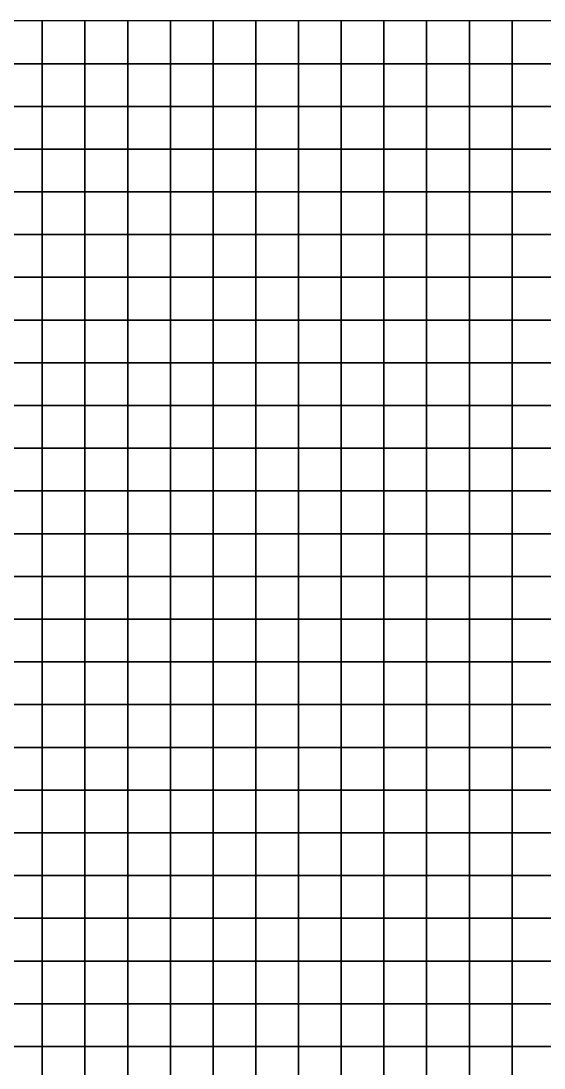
# Model space of a CAD drawing. Extents: x -32000 to 32000, y -32000 to 32000.
# Drawn here: x 320 to 8160, y 16317 to 32000 of the extents above; entities that cross this region are included whole.
import ezdxf

# ---------------------------------------------------------------- set-up
doc = ezdxf.new("R2010")
doc.units = 0

msp = doc.modelspace()

# ---------------------------------------------------------------- linework, layer by layer
at = {"color": 1}
for points in [[(0, 31359.9961, 4948.0962), (640, 31359.9961, 4738.1895), (640, 32000), (0, 32000)], [(640, 31359.9961, 4738.1895), (1280, 31359.9961, 4376.5269), (1280, 32000), (640, 32000)], [(1280, 31359.9961, 4376.5269), (1920, 31359.9961, 4076.4661), (1920, 32000), (1280, 32000)], [(1920, 31359.9961, 4076.4661), (2559.9961, 31359.9961, 4047.6313), (2559.9961, 32000), (1920, 32000)], [(2559.9961, 31359.9961, 4047.6313), (3200, 31359.9961, 4308.1431), (3200, 32000), (2559.9961, 32000)], [(3200, 31359.9961, 4308.1431), (3840, 31359.9961, 4545.0942), (3840, 32000), (3200, 32000)], [(3840, 31359.9961, 4545.0942), (4480, 31359.9961, 4289.8062), (4480, 32000), (3840, 32000)], [(4480, 31359.9961, 4289.8062), (5120, 31359.9961, 3294.3965), (5120, 32000), (4480, 32000)], [(5120, 31359.9961, 3294.3965), (5760, 31359.9961, 2472.2869), (5760, 32000), (5120, 32000)], [(5760, 31359.9961, 2472.2869), (6399.9961, 31359.9961, 2373.7588), (6399.9961, 32000), (5760, 32000)], [(6399.9961, 31359.9961, 2373.7588), (7040, 31359.9961, 2275.6494), (7040, 32000), (6399.9961, 32000)], [(7040, 31359.9961, 2275.6494), (7680, 31359.9961, 2084.5854), (7680, 32000), (7040, 32000)], [(7680, 31359.9961, 2084.5854), (8320, 31359.9961, 2035.0063), (8320, 32000), (7680, 32000)], [(0, 30719.9961, 4683.0776), (640, 30719.9961, 4430.9761), (640, 31359.9961, 4738.1895), (0, 31359.9961, 4948.0962)], [(640, 30719.9961, 4430.9761), (1280, 30719.9961, 4082.801), (1280, 31359.9961, 4376.5269), (640, 31359.9961, 4738.1895)], [(1280, 30719.9961, 4082.801), (1920, 30719.9961, 3776.4592), (1920, 31359.9961, 4076.4661), (1280, 31359.9961, 4376.5269)], [(1920, 30719.9961, 3776.4592), (2559.9961, 30719.9961, 3679.0623), (2559.9961, 31359.9961, 4047.6313), (1920, 31359.9961, 4076.4661)], [(2559.9961, 30719.9961, 3679.0623), (3200, 30719.9961, 3772.8835), (3200, 31359.9961, 4308.1431), (2559.9961, 31359.9961, 4047.6313)], [(3200, 30719.9961, 3772.8835), (3840, 30719.9961, 3976.562), (3840, 31359.9961, 4545.0942), (3200, 31359.9961, 4308.1431)], [(3840, 30719.9961, 3976.562), (4480, 30719.9961, 3883.7368), (4480, 31359.9961, 4289.8062), (3840, 31359.9961, 4545.0942)], [(4480, 30719.9961, 3883.7368), (5120, 30719.9961, 3505.77), (5120, 31359.9961, 3294.3965), (4480, 31359.9961, 4289.8062)], [(5120, 30719.9961, 3505.77), (5760, 30719.9961, 3309.6741), (5760, 31359.9961, 2472.2869), (5120, 31359.9961, 3294.3965)], [(5760, 30719.9961, 3309.6741), (6399.9961, 30719.9961, 2979.3662), (6399.9961, 31359.9961, 2373.7588), (5760, 31359.9961, 2472.2869)], [(6399.9961, 30719.9961, 2979.3662), (7040, 30719.9961, 2607.7874), (7040, 31359.9961, 2275.6494), (6399.9961, 31359.9961, 2373.7588)], [(7040, 30719.9961, 2607.7874), (7680, 30719.9961, 2304.1521), (7680, 31359.9961, 2084.5854), (7040, 31359.9961, 2275.6494)], [(7680, 30719.9961, 2304.1521), (8320, 30719.9961, 2117.0176), (8320, 31359.9961, 2035.0063), (7680, 31359.9961, 2084.5854)], [(0, 30079.9961, 4435.4565), (640, 30079.9961, 4167.5718), (640, 30719.9961, 4430.9761), (0, 30719.9961, 4683.0776)], [(640, 30079.9961, 4167.5718), (1280, 30079.9961, 3872.7483), (1280, 30719.9961, 4082.801), (640, 30719.9961, 4430.9761)], [(1280, 30079.9961, 3872.7483), (1920, 30079.9961, 3596.5935), (1920, 30719.9961, 3776.4592), (1280, 30719.9961, 4082.801)], [(1920, 30079.9961, 3596.5935), (2559.9961, 30079.9961, 3393.345), (2559.9961, 30719.9961, 3679.0623), (1920, 30719.9961, 3776.4592)], [(2559.9961, 30079.9961, 3393.345), (3200, 30079.9961, 3348.2041), (3200, 30719.9961, 3772.8835), (2559.9961, 30719.9961, 3679.0623)], [(3200, 30079.9961, 3348.2041), (3840, 30079.9961, 3523.3887), (3840, 30719.9961, 3976.562), (3200, 30719.9961, 3772.8835)], [(3840, 30079.9961, 3523.3887), (4480, 30079.9961, 3615.5681), (4480, 30719.9961, 3883.7368), (3840, 30719.9961, 3976.562)], [(4480, 30079.9961, 3615.5681), (5120, 30079.9961, 3590.1008), (5120, 30719.9961, 3505.77), (4480, 30719.9961, 3883.7368)], [(5120, 30079.9961, 3590.1008), (5760, 30079.9961, 3607.875), (5760, 30719.9961, 3309.6741), (5120, 30719.9961, 3505.77)], [(5760, 30079.9961, 3607.875), (6399.9961, 30079.9961, 3441.512), (6399.9961, 30719.9961, 2979.3662), (5760, 30719.9961, 3309.6741)], [(6399.9961, 30079.9961, 3441.512), (7040, 30079.9961, 3182.407), (7040, 30719.9961, 2607.7874), (6399.9961, 30719.9961, 2979.3662)], [(7040, 30079.9961, 3182.407), (7680, 30079.9961, 2750.9739), (7680, 30719.9961, 2304.1521), (7040, 30719.9961, 2607.7874)], [(7680, 30079.9961, 2750.9739), (8320, 30079.9961, 2324.3003), (8320, 30719.9961, 2117.0176), (7680, 30719.9961, 2304.1521)], [(0, 29440, 4124.2437), (640, 29440, 3952.4053), (640, 30079.9961, 4167.5718), (0, 30079.9961, 4435.4565)], [(640, 29440, 3952.4053), (1280, 29440, 3695.0283), (1280, 30079.9961, 3872.7483), (640, 30079.9961, 4167.5718)], [(1280, 29440, 3695.0283), (1920, 29440, 3438.981), (1920, 30079.9961, 3596.5935), (1280, 30079.9961, 3872.7483)], [(1920, 29440, 3438.981), (2559.9961, 29440, 3196.229), (2559.9961, 30079.9961, 3393.345), (1920, 30079.9961, 3596.5935)], [(2559.9961, 29440, 3196.229), (3200, 29440, 3172.7856), (3200, 30079.9961, 3348.2041), (2559.9961, 30079.9961, 3393.345)], [(3200, 29440, 3172.7856), (3840, 29440, 3267.7302), (3840, 30079.9961, 3523.3887), (3200, 30079.9961, 3348.2041)], [(3840, 29440, 3267.7302), (4480, 29440, 3365.6367), (4480, 30079.9961, 3615.5681), (3840, 30079.9961, 3523.3887)], [(4480, 29440, 3365.6367), (5120, 29440, 3355.9768), (5120, 30079.9961, 3590.1008), (4480, 30079.9961, 3615.5681)], [(5120, 29440, 3355.9768), (5760, 29440, 3394.3801), (5760, 30079.9961, 3607.875), (5120, 30079.9961, 3590.1008)], [(5760, 29440, 3394.3801), (6399.9961, 29440, 3558.6479), (6399.9961, 30079.9961, 3441.512), (5760, 30079.9961, 3607.875)], [(6399.9961, 29440, 3558.6479), (7040, 29440, 3563.8408), (7040, 30079.9961, 3182.407), (6399.9961, 30079.9961, 3441.512)], [(7040, 29440, 3563.8408), (7680, 29440, 3099.1711), (7680, 30079.9961, 2750.9739), (7040, 30079.9961, 3182.407)], [(7680, 29440, 3099.1711), (8320, 29440, 2573.3218), (8320, 30079.9961, 2324.3003), (7680, 30079.9961, 2750.9739)], [(0, 28800, 3719.5884), (640, 28800, 3789.8125), (640, 29440, 3952.4053), (0, 29440, 4124.2437)], [(640, 28800, 3789.8125), (1280, 28800, 3644.5002), (1280, 29440, 3695.0283), (640, 29440, 3952.4053)], [(1280, 28800, 3644.5002), (1920, 28800, 3337.6392), (1920, 29440, 3438.981), (1280, 29440, 3695.0283)], [(1920, 28800, 3337.6392), (2559.9961, 28800, 3168.2605), (2559.9961, 29440, 3196.229), (1920, 29440, 3438.981)], [(2559.9961, 28800, 3168.2605), (3200, 28800, 3169.5857), (3200, 29440, 3172.7856), (2559.9961, 29440, 3196.229)], [(3200, 28800, 3169.5857), (3840, 28800, 3172.7856), (3840, 29440, 3267.7302), (3200, 29440, 3172.7856)], [(3840, 28800, 3172.7856), (4480, 28800, 3175.9858), (4480, 29440, 3365.6367), (3840, 29440, 3267.7302)], [(4480, 28800, 3175.9858), (5120, 28800, 3192.4749), (5120, 29440, 3355.9768), (4480, 29440, 3365.6367)], [(5120, 28800, 3192.4749), (5760, 28800, 3281.05), (5760, 29440, 3394.3801), (5120, 29440, 3355.9768)], [(5760, 28800, 3281.05), (6399.9961, 28800, 3511.4985), (6399.9961, 29440, 3558.6479), (5760, 29440, 3394.3801)], [(6399.9961, 28800, 3511.4985), (7040, 28800, 3650.5732), (7040, 29440, 3563.8408), (6399.9961, 29440, 3558.6479)], [(7040, 28800, 3650.5732), (7680, 28800, 3225.3362), (7680, 29440, 3099.1711), (7040, 29440, 3563.8408)], [(7680, 28800, 3225.3362), (8320, 28800, 2652.0781), (8320, 29440, 2573.3218), (7680, 29440, 3099.1711)], [(0, 28160, 3243.04), (640, 28160, 3373.4836), (640, 28800, 3789.8125), (0, 28800, 3719.5884)], [(640, 28160, 3373.4836), (1280, 28160, 3373.2727), (1280, 28800, 3644.5002), (640, 28800, 3789.8125)], [(1280, 28160, 3373.2727), (1920, 28160, 3233.7822), (1920, 28800, 3337.6392), (1280, 28800, 3644.5002)], [(1920, 28160, 3233.7822), (2559.9961, 28160, 3165.0605), (2559.9961, 28800, 3168.2605), (1920, 28800, 3337.6392)], [(2559.9961, 28160, 3165.0605), (3200, 28160, 3168.2605), (3200, 28800, 3169.5857), (2559.9961, 28800, 3168.2605)], [(3200, 28160, 3168.2605), (3840, 28160, 3171.4604), (3840, 28800, 3172.7856), (3200, 28800, 3169.5857)], [(3840, 28160, 3171.4604), (4480, 28160, 3174.6604), (4480, 28800, 3175.9858), (3840, 28800, 3172.7856)], [(4480, 28160, 3174.6604), (5120, 28160, 3234.5322), (5120, 28800, 3192.4749), (4480, 28800, 3175.9858)], [(5120, 28160, 3234.5322), (5760, 28160, 3262.4675), (5760, 28800, 3281.05), (5120, 28800, 3192.4749)], [(5760, 28160, 3262.4675), (6399.9961, 28160, 3341.4028), (6399.9961, 28800, 3511.4985), (5760, 28800, 3281.05)], [(6399.9961, 28160, 3341.4028), (7040, 28160, 3402.6199), (7040, 28800, 3650.5732), (6399.9961, 28800, 3511.4985)], [(7040, 28160, 3402.6199), (7680, 28160, 3077.396), (7680, 28800, 3225.3362), (7040, 28800, 3650.5732)], [(7680, 28160, 3077.396), (8320, 28160, 2606.8398), (8320, 28800, 2652.0781), (7680, 28800, 3225.3362)], [(0, 27520, 2819.573), (640, 27520, 2868.4885), (640, 28160, 3373.4836), (0, 28160, 3243.04)], [(640, 27520, 2868.4885), (1280, 27520, 2932.0508), (1280, 28160, 3373.2727), (640, 28160, 3373.4836)], [(1280, 27520, 2932.0508), (1920, 27520, 3108.6331), (1920, 28160, 3233.7822), (1280, 28160, 3373.2727)], [(1920, 27520, 3108.6331), (2559.9961, 27520, 3225.2666), (2559.9961, 28160, 3165.0605), (1920, 28160, 3233.7822)], [(2559.9961, 27520, 3225.2666), (3200, 27520, 3226.0835), (3200, 28160, 3168.2605), (2559.9961, 28160, 3165.0605)], [(3200, 27520, 3226.0835), (3840, 27520, 3200.9578), (3840, 28160, 3171.4604), (3200, 28160, 3168.2605)], [(3840, 27520, 3200.9578), (4480, 27520, 3211.6753), (4480, 28160, 3174.6604), (3840, 28160, 3171.4604)], [(4480, 27520, 3211.6753), (5120, 27520, 3195.8879), (5120, 28160, 3234.5322), (4480, 28160, 3174.6604)], [(5120, 27520, 3195.8879), (5760, 27520, 3075.8364), (5760, 28160, 3262.4675), (5120, 28160, 3234.5322)], [(5760, 27520, 3075.8364), (6399.9961, 27520, 3107.064), (6399.9961, 28160, 3341.4028), (5760, 28160, 3262.4675)], [(6399.9961, 27520, 3107.064), (7040, 27520, 3129.3984), (7040, 28160, 3402.6199), (6399.9961, 28160, 3341.4028)], [(7040, 27520, 3129.3984), (7680, 27520, 2907.9741), (7680, 28160, 3077.396), (7040, 28160, 3402.6199)], [(7680, 27520, 2907.9741), (8320, 27520, 2686.9526), (8320, 28160, 2606.8398), (7680, 28160, 3077.396)], [(0, 26879.9961, 2612.4668), (640, 26879.9961, 2590.5383), (640, 27520, 2868.4885), (0, 27520, 2819.573)], [(640, 26879.9961, 2590.5383), (1280, 26879.9961, 2600.9331), (1280, 27520, 2932.0508), (640, 27520, 2868.4885)], [(1280, 26879.9961, 2600.9331), (1920, 26879.9961, 2773.7007), (1920, 27520, 3108.6331), (1280, 27520, 2932.0508)], [(1920, 26879.9961, 2773.7007), (2559.9961, 26879.9961, 2930.2039), (2559.9961, 27520, 3225.2666), (1920, 27520, 3108.6331)], [(2559.9961, 26879.9961, 2930.2039), (3200, 26879.9961, 3015.6277), (3200, 27520, 3226.0835), (2559.9961, 27520, 3225.2666)], [(3200, 26879.9961, 3015.6277), (3840, 26879.9961, 2988.4609), (3840, 27520, 3200.9578), (3200, 27520, 3226.0835)], [(3840, 26879.9961, 2988.4609), (4480, 26879.9961, 2968.1389), (4480, 27520, 3211.6753), (3840, 27520, 3200.9578)], [(4480, 26879.9961, 2968.1389), (5120, 26879.9961, 2921.0618), (5120, 27520, 3195.8879), (4480, 27520, 3211.6753)], [(5120, 26879.9961, 2921.0618), (5760, 26879.9961, 2775.687), (5760, 27520, 3075.8364), (5120, 27520, 3195.8879)], [(5760, 26879.9961, 2775.687), (6399.9961, 26879.9961, 2775.4417), (6399.9961, 27520, 3107.064), (5760, 27520, 3075.8364)], [(6399.9961, 26879.9961, 2775.4417), (7040, 26879.9961, 2800.2476), (7040, 27520, 3129.3984), (6399.9961, 27520, 3107.064)], [(7040, 26879.9961, 2800.2476), (7680, 26879.9961, 2815.321), (7680, 27520, 2907.9741), (7040, 27520, 3129.3984)], [(7680, 26879.9961, 2815.321), (8320, 26879.9961, 2833.657), (8320, 27520, 2686.9526), (7680, 27520, 2907.9741)], [(0, 26239.9961, 2512.4165), (640, 26239.9961, 2515.6472), (640, 26879.9961, 2590.5383), (0, 26879.9961, 2612.4668)], [(640, 26239.9961, 2515.6472), (1280, 26239.9961, 2503.2876), (1280, 26879.9961, 2600.9331), (640, 26879.9961, 2590.5383)], [(1280, 26239.9961, 2503.2876), (1920, 26239.9961, 2556.6467), (1920, 26879.9961, 2773.7007), (1280, 26879.9961, 2600.9331)], [(1920, 26239.9961, 2556.6467), (2559.9961, 26239.9961, 2600.8362), (2559.9961, 26879.9961, 2930.2039), (1920, 26879.9961, 2773.7007)], [(2559.9961, 26239.9961, 2600.8362), (3200, 26239.9961, 2608.1353), (3200, 26879.9961, 3015.6277), (2559.9961, 26879.9961, 2930.2039)], [(3200, 26239.9961, 2608.1353), (3840, 26239.9961, 2572.5044), (3840, 26879.9961, 2988.4609), (3200, 26879.9961, 3015.6277)], [(3840, 26239.9961, 2572.5044), (4480, 26239.9961, 2601.5435), (4480, 26879.9961, 2968.1389), (3840, 26879.9961, 2988.4609)], [(4480, 26239.9961, 2601.5435), (5120, 26239.9961, 2648.7065), (5120, 26879.9961, 2921.0618), (4480, 26879.9961, 2968.1389)], [(5120, 26239.9961, 2648.7065), (5760, 26239.9961, 2566.1316), (5760, 26879.9961, 2775.687), (5120, 26879.9961, 2921.0618)], [(5760, 26239.9961, 2566.1316), (6399.9961, 26239.9961, 2510.8799), (6399.9961, 26879.9961, 2775.4417), (5760, 26879.9961, 2775.687)], [(6399.9961, 26239.9961, 2510.8799), (7040, 26239.9961, 2495.6797), (7040, 26879.9961, 2800.2476), (6399.9961, 26879.9961, 2775.4417)], [(7040, 26239.9961, 2495.6797), (7680, 26239.9961, 2538.9395), (7680, 26879.9961, 2815.321), (7040, 26879.9961, 2800.2476)], [(7680, 26239.9961, 2538.9395), (8320, 26239.9961, 2635.76), (8320, 26879.9961, 2833.657), (7680, 26879.9961, 2815.321)], [(0, 25600, 2497.8789), (640, 25600, 2494.679), (640, 26239.9961, 2515.6472), (0, 26239.9961, 2512.4165)], [(640, 25600, 2494.679), (1280, 25600, 2491.479), (1280, 26239.9961, 2503.2876), (640, 26239.9961, 2515.6472)], [(1280, 25600, 2491.479), (1920, 25600, 2491.1711), (1920, 26239.9961, 2556.6467), (1280, 26239.9961, 2503.2876)], [(1920, 25600, 2491.1711), (2559.9961, 25600, 2538.3511), (2559.9961, 26239.9961, 2600.8362), (1920, 26239.9961, 2556.6467)], [(2559.9961, 25600, 2538.3511), (3200, 25600, 2518.7644), (3200, 26239.9961, 2608.1353), (2559.9961, 26239.9961, 2600.8362)], [(3200, 25600, 2518.7644), (3840, 25600, 2488.1213), (3840, 26239.9961, 2572.5044), (3200, 26239.9961, 2608.1353)], [(3840, 25600, 2488.1213), (4480, 25600, 2559.7659), (4480, 26239.9961, 2601.5435), (3840, 26239.9961, 2572.5044)], [(4480, 25600, 2559.7659), (5120, 25600, 2556.3611), (5120, 26239.9961, 2648.7065), (4480, 26239.9961, 2601.5435)], [(5120, 25600, 2556.3611), (5760, 25600, 2474.7031), (5760, 26239.9961, 2566.1316), (5120, 26239.9961, 2648.7065)], [(5760, 25600, 2474.7031), (6399.9961, 25600, 2476.0283), (6399.9961, 26239.9961, 2510.8799), (5760, 26239.9961, 2566.1316)], [(6399.9961, 25600, 2476.0283), (7040, 25600, 2477.3538), (7040, 26239.9961, 2495.6797), (6399.9961, 26239.9961, 2510.8799)], [(7040, 25600, 2477.3538), (7680, 25600, 2475.2314), (7680, 26239.9961, 2538.9395), (7040, 26239.9961, 2495.6797)], [(7680, 25600, 2475.2314), (8320, 25600, 2515.7327), (8320, 26239.9961, 2635.76), (7680, 26239.9961, 2538.9395)], [(0, 24960, 2499.2043), (640, 24960, 2517.7905), (640, 25600, 2494.679), (0, 25600, 2497.8789)], [(640, 24960, 2517.7905), (1280, 24960, 2490.1538), (1280, 25600, 2491.479), (640, 25600, 2494.679)], [(1280, 24960, 2490.1538), (1920, 24960, 2486.9536), (1920, 25600, 2491.1711), (1280, 25600, 2491.479)], [(1920, 24960, 2486.9536), (2559.9961, 24960, 2483.7537), (2559.9961, 25600, 2538.3511), (1920, 25600, 2491.1711)], [(2559.9961, 24960, 2483.7537), (3200, 24960, 2499.1626), (3200, 25600, 2518.7644), (2559.9961, 25600, 2538.3511)], [(3200, 24960, 2499.1626), (3840, 24960, 2480.0366), (3840, 25600, 2488.1213), (3200, 25600, 2518.7644)], [(3840, 24960, 2480.0366), (4480, 24960, 2511.2959), (4480, 25600, 2559.7659), (3840, 25600, 2488.1213)], [(4480, 24960, 2511.2959), (5120, 24960, 2517.5591), (5120, 25600, 2556.3611), (4480, 25600, 2559.7659)], [(5120, 24960, 2517.5591), (5760, 24960, 2471.5032), (5760, 25600, 2474.7031), (5120, 25600, 2556.3611)], [(5760, 24960, 2471.5032), (6399.9961, 24960, 2472.8284), (6399.9961, 25600, 2476.0283), (5760, 25600, 2474.7031)], [(6399.9961, 24960, 2472.8284), (7040, 24960, 2474.1541), (7040, 25600, 2477.3538), (6399.9961, 25600, 2476.0283)], [(7040, 24960, 2474.1541), (7680, 24960, 2482.136), (7680, 25600, 2475.2314), (7040, 25600, 2477.3538)], [(7680, 24960, 2482.136), (8320, 24960, 2470.7061), (8320, 25600, 2515.7327), (7680, 25600, 2475.2314)], [(0, 24320, 2623.1543), (640, 24320, 2648.1211), (640, 24960, 2517.7905), (0, 24960, 2499.2043)], [(640, 24320, 2648.1211), (1280, 24320, 2510.1487), (1280, 24960, 2490.1538), (640, 24960, 2517.7905)], [(1280, 24320, 2510.1487), (1920, 24320, 2485.6284), (1920, 24960, 2486.9536), (1280, 24960, 2490.1538)], [(1920, 24320, 2485.6284), (2559.9961, 24320, 2482.4285), (2559.9961, 24960, 2483.7537), (1920, 24960, 2486.9536)], [(2559.9961, 24320, 2482.4285), (3200, 24320, 2479.2285), (3200, 24960, 2499.1626), (2559.9961, 24960, 2483.7537)], [(3200, 24320, 2479.2285), (3840, 24320, 2476.0283), (3840, 24960, 2480.0366), (3200, 24960, 2499.1626)], [(3840, 24320, 2476.0283), (4480, 24320, 2472.8284), (4480, 24960, 2511.2959), (3840, 24960, 2480.0366)], [(4480, 24320, 2472.8284), (5120, 24320, 2469.6284), (5120, 24960, 2517.5591), (4480, 24960, 2511.2959)], [(5120, 24320, 2469.6284), (5760, 24320, 2468.3032), (5760, 24960, 2471.5032), (5120, 24960, 2517.5591)], [(5760, 24320, 2468.3032), (6399.9961, 24320, 2469.6284), (6399.9961, 24960, 2472.8284), (5760, 24960, 2471.5032)], [(6399.9961, 24320, 2469.6284), (7040, 24320, 2535.2224), (7040, 24960, 2474.1541), (6399.9961, 24960, 2472.8284)], [(7040, 24320, 2535.2224), (7680, 24320, 2494.7361), (7680, 24960, 2482.136), (7040, 24960, 2474.1541)], [(7680, 24320, 2494.7361), (8320, 24320, 2452.8525), (8320, 24960, 2470.7061), (7680, 24960, 2482.136)], [(0, 23680, 2779.9841), (640, 23680, 2634.0632), (640, 24320, 2648.1211), (0, 24320, 2623.1543)], [(640, 23680, 2634.0632), (1280, 23680, 2496.5688), (1280, 24320, 2510.1487), (640, 24320, 2648.1211)], [(1280, 23680, 2496.5688), (1920, 23680, 2486.9536), (1920, 24320, 2485.6284), (1280, 24320, 2510.1487)], [(1920, 23680, 2486.9536), (2559.9961, 23680, 2483.7537), (2559.9961, 24320, 2482.4285), (1920, 24320, 2485.6284)], [(2559.9961, 23680, 2483.7537), (3200, 23680, 2481.2441), (3200, 24320, 2479.2285), (2559.9961, 24320, 2482.4285)], [(3200, 23680, 2481.2441), (3840, 23680, 2474.7031), (3840, 24320, 2476.0283), (3200, 24320, 2479.2285)], [(3840, 23680, 2474.7031), (4480, 23680, 2471.5032), (4480, 24320, 2472.8284), (3840, 24320, 2476.0283)], [(4480, 23680, 2471.5032), (5120, 23680, 2468.3032), (5120, 24320, 2469.6284), (4480, 24320, 2472.8284)], [(5120, 23680, 2468.3032), (5760, 23680, 2465.103), (5760, 24320, 2468.3032), (5120, 24320, 2469.6284)], [(5760, 23680, 2465.103), (6399.9961, 23680, 2467.6238), (6399.9961, 24320, 2469.6284), (5760, 24320, 2468.3032)], [(6399.9961, 23680, 2467.6238), (7040, 23680, 2518.0808), (7040, 24320, 2535.2224), (6399.9961, 24320, 2469.6284)], [(7040, 23680, 2518.0808), (7680, 23680, 2452.8525), (7680, 24320, 2494.7361), (7040, 24320, 2535.2224)], [(7680, 23680, 2452.8525), (8320, 23680, 2449.6526), (8320, 24320, 2452.8525), (7680, 24320, 2494.7361)], [(0, 23039.9961, 3115.9348), (640, 23039.9961, 2823.3638), (640, 23680, 2634.0632), (0, 23680, 2779.9841)], [(640, 23039.9961, 2823.3638), (1280, 23039.9961, 2548.9836), (1280, 23680, 2496.5688), (640, 23680, 2634.0632)], [(1280, 23039.9961, 2548.9836), (1920, 23039.9961, 2488.2791), (1920, 23680, 2486.9536), (1280, 23680, 2496.5688)], [(1920, 23039.9961, 2488.2791), (2559.9961, 23039.9961, 2543.8586), (2559.9961, 23680, 2483.7537), (1920, 23680, 2486.9536)], [(2559.9961, 23039.9961, 2543.8586), (3200, 23039.9961, 2570.7085), (3200, 23680, 2481.2441), (2559.9961, 23680, 2483.7537)], [(3200, 23039.9961, 2570.7085), (3840, 23039.9961, 2478.1628), (3840, 23680, 2474.7031), (3200, 23680, 2481.2441)], [(3840, 23039.9961, 2478.1628), (4480, 23039.9961, 2470.1777), (4480, 23680, 2471.5032), (3840, 23680, 2474.7031)], [(4480, 23039.9961, 2470.1777), (5120, 23039.9961, 2466.9778), (5120, 23680, 2468.3032), (4480, 23680, 2471.5032)], [(5120, 23039.9961, 2466.9778), (5760, 23039.9961, 2463.7778), (5760, 23680, 2465.103), (5120, 23680, 2468.3032)], [(5760, 23039.9961, 2463.7778), (6399.9961, 23039.9961, 2460.5779), (6399.9961, 23680, 2467.6238), (5760, 23680, 2465.103)], [(6399.9961, 23039.9961, 2460.5779), (7040, 23039.9961, 2457.3779), (7040, 23680, 2518.0808), (6399.9961, 23680, 2467.6238)], [(7040, 23039.9961, 2457.3779), (7680, 23039.9961, 2454.1777), (7680, 23680, 2452.8525), (7040, 23680, 2518.0808)], [(7680, 23039.9961, 2454.1777), (8320, 23039.9961, 2512.6265), (8320, 23680, 2449.6526), (7680, 23680, 2452.8525)], [(0, 22399.9961, 3658.0422), (640, 22399.9961, 3261.7148), (640, 23039.9961, 2823.3638), (0, 23039.9961, 3115.9348)], [(640, 22399.9961, 3261.7148), (1280, 22399.9961, 2659.7004), (1280, 23039.9961, 2548.9836), (640, 23039.9961, 2823.3638)], [(1280, 22399.9961, 2659.7004), (1920, 22399.9961, 2491.479), (1920, 23039.9961, 2488.2791), (1280, 23039.9961, 2548.9836)], [(1920, 22399.9961, 2491.479), (2559.9961, 22399.9961, 2596.7634), (2559.9961, 23039.9961, 2543.8586), (1920, 23039.9961, 2488.2791)], [(2559.9961, 22399.9961, 2596.7634), (3200, 22399.9961, 2767.9495), (3200, 23039.9961, 2570.7085), (2559.9961, 23039.9961, 2543.8586)], [(3200, 22399.9961, 2767.9495), (3840, 22399.9961, 2635.6396), (3840, 23039.9961, 2478.1628), (3200, 23039.9961, 2570.7085)], [(3840, 22399.9961, 2635.6396), (4480, 22399.9961, 2532.2937), (4480, 23039.9961, 2470.1777), (3840, 23039.9961, 2478.1628)], [(4480, 22399.9961, 2532.2937), (5120, 22399.9961, 2615.3645), (5120, 23039.9961, 2466.9778), (4480, 23039.9961, 2470.1777)], [(5120, 22399.9961, 2615.3645), (5760, 22399.9961, 2526.8843), (5760, 23039.9961, 2463.7778), (5120, 23039.9961, 2466.9778)], [(5760, 22399.9961, 2526.8843), (6399.9961, 22399.9961, 2461.9031), (6399.9961, 23039.9961, 2460.5779), (5760, 23039.9961, 2463.7778)], [(6399.9961, 22399.9961, 2461.9031), (7040, 22399.9961, 2467.9185), (7040, 23039.9961, 2457.3779), (6399.9961, 23039.9961, 2460.5779)], [(7040, 22399.9961, 2467.9185), (7680, 22399.9961, 2473.8599), (7680, 23039.9961, 2454.1777), (7040, 23039.9961, 2457.3779)], [(7680, 22399.9961, 2473.8599), (8320, 22399.9961, 2525.7734), (8320, 23039.9961, 2512.6265), (7680, 23039.9961, 2454.1777)], [(0, 21760, 4075.0984), (640, 21760, 3595.031), (640, 22399.9961, 3261.7148), (0, 22399.9961, 3658.0422)], [(640, 21760, 3595.031), (1280, 21760, 2982.4343), (1280, 22399.9961, 2659.7004), (640, 22399.9961, 3261.7148)], [(1280, 21760, 2982.4343), (1920, 21760, 2702.9492), (1920, 22399.9961, 2491.479), (1280, 22399.9961, 2659.7004)], [(1920, 21760, 2702.9492), (2559.9961, 21760, 2837.3799), (2559.9961, 22399.9961, 2596.7634), (1920, 22399.9961, 2491.479)], [(2559.9961, 21760, 2837.3799), (3200, 21760, 3141.123), (3200, 22399.9961, 2767.9495), (2559.9961, 22399.9961, 2596.7634)], [(3200, 21760, 3141.123), (3840, 21760, 2979.272), (3840, 22399.9961, 2635.6396), (3200, 22399.9961, 2767.9495)], [(3840, 21760, 2979.272), (4480, 21760, 2824.8796), (4480, 22399.9961, 2532.2937), (3840, 22399.9961, 2635.6396)], [(4480, 21760, 2824.8796), (5120, 21760, 2939.7227), (5120, 22399.9961, 2615.3645), (4480, 22399.9961, 2532.2937)], [(5120, 21760, 2939.7227), (5760, 21760, 2802.6694), (5760, 22399.9961, 2526.8843), (5120, 22399.9961, 2615.3645)], [(5760, 21760, 2802.6694), (6399.9961, 21760, 2608.8979), (6399.9961, 22399.9961, 2461.9031), (5760, 22399.9961, 2526.8843)], [(6399.9961, 21760, 2608.8979), (7040, 21760, 2523.4119), (7040, 22399.9961, 2467.9185), (6399.9961, 22399.9961, 2461.9031)], [(7040, 21760, 2523.4119), (7680, 21760, 2469.125), (7680, 22399.9961, 2473.8599), (7040, 22399.9961, 2467.9185)], [(7680, 21760, 2469.125), (8320, 21760, 2464.6362), (8320, 22399.9961, 2525.7734), (7680, 22399.9961, 2473.8599)], [(0, 21120, 4638.8286), (640, 21120, 4153.811), (640, 21760, 3595.031), (0, 21760, 4075.0984)], [(640, 21120, 4153.811), (1280, 21120, 3648.8628), (1280, 21760, 2982.4343), (640, 21760, 3595.031)], [(1280, 21120, 3648.8628), (1920, 21120, 3276.9199), (1920, 21760, 2702.9492), (1280, 21760, 2982.4343)], [(1920, 21120, 3276.9199), (2559.9961, 21120, 3345.071), (2559.9961, 21760, 2837.3799), (1920, 21760, 2702.9492)], [(2559.9961, 21120, 3345.071), (3200, 21120, 3598.5703), (3200, 21760, 3141.123), (2559.9961, 21760, 2837.3799)], [(3200, 21120, 3598.5703), (3840, 21120, 3367.5027), (3840, 21760, 2979.272), (3200, 21760, 3141.123)], [(3840, 21120, 3367.5027), (4480, 21120, 3108.6404), (4480, 21760, 2824.8796), (3840, 21760, 2979.272)], [(4480, 21120, 3108.6404), (5120, 21120, 3132.2102), (5120, 21760, 2939.7227), (4480, 21760, 2824.8796)], [(5120, 21120, 3132.2102), (5760, 21120, 3059.8044), (5760, 21760, 2802.6694), (5120, 21760, 2939.7227)], [(5760, 21120, 3059.8044), (6399.9961, 21120, 2861.8003), (6399.9961, 21760, 2608.8979), (5760, 21760, 2802.6694)], [(6399.9961, 21120, 2861.8003), (7040, 21120, 2636.52), (7040, 21760, 2523.4119), (6399.9961, 21760, 2608.8979)], [(7040, 21120, 2636.52), (7680, 21120, 2493.644), (7680, 21760, 2469.125), (7040, 21760, 2523.4119)], [(7680, 21120, 2493.644), (8320, 21120, 2439.3103), (8320, 21760, 2464.6362), (7680, 21760, 2469.125)], [(0, 20480, 5389.0596), (640, 20480, 4881.5967), (640, 21120, 4153.811), (0, 21120, 4638.8286)], [(640, 20480, 4881.5967), (1280, 20480, 4474.6265), (1280, 21120, 3648.8628), (640, 21120, 4153.811)], [(1280, 20480, 4474.6265), (1920, 20480, 4150.8076), (1920, 21120, 3276.9199), (1280, 21120, 3648.8628)], [(1920, 20480, 4150.8076), (2559.9961, 20480, 3940.5232), (2559.9961, 21120, 3345.071), (1920, 21120, 3276.9199)], [(2559.9961, 20480, 3940.5232), (3200, 20480, 3732.5649), (3200, 21120, 3598.5703), (2559.9961, 21120, 3345.071)], [(3200, 20480, 3732.5649), (3840, 20480, 3418.3564), (3840, 21120, 3367.5027), (3200, 21120, 3598.5703)], [(3840, 20480, 3418.3564), (4480, 20480, 3155.2725), (4480, 21120, 3108.6404), (3840, 21120, 3367.5027)], [(4480, 20480, 3155.2725), (5120, 20480, 3144.1855), (5120, 21120, 3132.2102), (4480, 21120, 3108.6404)], [(5120, 20480, 3144.1855), (5760, 20480, 3141.6465), (5760, 21120, 3059.8044), (5120, 21120, 3132.2102)], [(5760, 20480, 3141.6465), (6399.9961, 20480, 3031.125), (6399.9961, 21120, 2861.8003), (5760, 21120, 3059.8044)], [(6399.9961, 20480, 3031.125), (7040, 20480, 2867.5461), (7040, 21120, 2636.52), (6399.9961, 21120, 2861.8003)], [(7040, 20480, 2867.5461), (7680, 20480, 2671.4507), (7680, 21120, 2493.644), (7040, 21120, 2636.52)], [(7680, 20480, 2671.4507), (8320, 20480, 2482.5618), (8320, 21120, 2439.3103), (7680, 21120, 2493.644)], [(0, 19840, 5991.3408), (640, 19840, 5446.2754), (640, 20480, 4881.5967), (0, 20480, 5389.0596)], [(640, 19840, 5446.2754), (1280, 19840, 4981.7612), (1280, 20480, 4474.6265), (640, 20480, 4881.5967)], [(1280, 19840, 4981.7612), (1920, 19840, 4718.9111), (1920, 20480, 4150.8076), (1280, 20480, 4474.6265)], [(1920, 19840, 4718.9111), (2559.9961, 19840, 4381.1582), (2559.9961, 20480, 3940.5232), (1920, 20480, 4150.8076)], [(2559.9961, 19840, 4381.1582), (3200, 19840, 3950.9075), (3200, 20480, 3732.5649), (2559.9961, 20480, 3940.5232)], [(3200, 19840, 3950.9075), (3840, 19840, 3641.0618), (3840, 20480, 3418.3564), (3200, 20480, 3732.5649)], [(3840, 19840, 3641.0618), (4480, 19840, 3284.428), (4480, 20480, 3155.2725), (3840, 20480, 3418.3564)], [(4480, 19840, 3284.428), (5120, 19840, 3150.6245), (5120, 20480, 3144.1855), (4480, 20480, 3155.2725)], [(5120, 19840, 3150.6245), (5760, 19840, 3186.3423), (5760, 20480, 3141.6465), (5120, 20480, 3144.1855)], [(5760, 19840, 3186.3423), (6399.9961, 19840, 3178.7808), (6399.9961, 20480, 3031.125), (5760, 20480, 3141.6465)], [(6399.9961, 19840, 3178.7808), (7040, 19840, 3064.907), (7040, 20480, 2867.5461), (6399.9961, 20480, 3031.125)], [(7040, 19840, 3064.907), (7680, 19840, 2931.2178), (7680, 20480, 2671.4507), (7040, 20480, 2867.5461)], [(7680, 19840, 2931.2178), (8320, 19840, 2686.2004), (8320, 20480, 2482.5618), (7680, 20480, 2671.4507)], [(0, 19199.9961, 6143.1279), (640, 19199.9961, 5663.5146), (640, 19840, 5446.2754), (0, 19840, 5991.3408)], [(640, 19199.9961, 5663.5146), (1280, 19199.9961, 5238.1338), (1280, 19840, 4981.7612), (640, 19840, 5446.2754)], [(1280, 19199.9961, 5238.1338), (1920, 19199.9961, 5012.6646), (1920, 19840, 4718.9111), (1280, 19840, 4981.7612)], [(1920, 19199.9961, 5012.6646), (2559.9961, 19199.9961, 4745.2241), (2559.9961, 19840, 4381.1582), (1920, 19840, 4718.9111)], [(2559.9961, 19199.9961, 4745.2241), (3200, 19199.9961, 4420.8228), (3200, 19840, 3950.9075), (2559.9961, 19840, 4381.1582)], [(3200, 19199.9961, 4420.8228), (3840, 19199.9961, 4066.7629), (3840, 19840, 3641.0618), (3200, 19840, 3950.9075)], [(3840, 19199.9961, 4066.7629), (4480, 19199.9961, 3562.6458), (4480, 19840, 3284.428), (3840, 19840, 3641.0618)], [(4480, 19199.9961, 3562.6458), (5120, 19199.9961, 3314.106), (5120, 19840, 3150.6245), (4480, 19840, 3284.428)], [(5120, 19199.9961, 3314.106), (5760, 19199.9961, 3332.8845), (5760, 19840, 3186.3423), (5120, 19840, 3150.6245)], [(5760, 19199.9961, 3332.8845), (6399.9961, 19199.9961, 3289.853), (6399.9961, 19840, 3178.7808), (5760, 19840, 3186.3423)], [(6399.9961, 19199.9961, 3289.853), (7040, 19199.9961, 3174.063), (7040, 19840, 3064.907), (6399.9961, 19840, 3178.7808)], [(7040, 19199.9961, 3174.063), (7680, 19199.9961, 3091.3105), (7680, 19840, 2931.2178), (7040, 19840, 3064.907)], [(7680, 19199.9961, 3091.3105), (8320, 19199.9961, 2926.9548), (8320, 19840, 2686.2004), (7680, 19840, 2931.2178)], [(0, 18559.9961, 5773.3755), (640, 18559.9961, 5528.2803), (640, 19199.9961, 5663.5146), (0, 19199.9961, 6143.1279)], [(640, 18559.9961, 5528.2803), (1280, 18559.9961, 5356.9624), (1280, 19199.9961, 5238.1338), (640, 19199.9961, 5663.5146)], [(1280, 18559.9961, 5356.9624), (1920, 18559.9961, 5270.5869), (1920, 19199.9961, 5012.6646), (1280, 19199.9961, 5238.1338)], [(1920, 18559.9961, 5270.5869), (2559.9961, 18559.9961, 5061.9663), (2559.9961, 19199.9961, 4745.2241), (1920, 19199.9961, 5012.6646)], [(2559.9961, 18559.9961, 5061.9663), (3200, 18559.9961, 4672.3062), (3200, 19199.9961, 4420.8228), (2559.9961, 19199.9961, 4745.2241)], [(3200, 18559.9961, 4672.3062), (3840, 18559.9961, 4167.8911), (3840, 19199.9961, 4066.7629), (3200, 19199.9961, 4420.8228)], [(3840, 18559.9961, 4167.8911), (4480, 18559.9961, 3753.5881), (4480, 19199.9961, 3562.6458), (3840, 19199.9961, 4066.7629)], [(4480, 18559.9961, 3753.5881), (5120, 18559.9961, 3608.4858), (5120, 19199.9961, 3314.106), (4480, 19199.9961, 3562.6458)], [(5120, 18559.9961, 3608.4858), (5760, 18559.9961, 3592.8936), (5760, 19199.9961, 3332.8845), (5120, 19199.9961, 3314.106)], [(5760, 18559.9961, 3592.8936), (6399.9961, 18559.9961, 3427.8376), (6399.9961, 19199.9961, 3289.853), (5760, 19199.9961, 3332.8845)], [(6399.9961, 18559.9961, 3427.8376), (7040, 18559.9961, 3236.6794), (7040, 19199.9961, 3174.063), (6399.9961, 19199.9961, 3289.853)], [(7040, 18559.9961, 3236.6794), (7680, 18559.9961, 3150.0972), (7680, 19199.9961, 3091.3105), (7040, 19199.9961, 3174.063)], [(7680, 18559.9961, 3150.0972), (8320, 18559.9961, 3163.5671), (8320, 19199.9961, 2926.9548), (7680, 19199.9961, 3091.3105)], [(0, 17920, 5319.7578), (640, 17920, 5160.7437), (640, 18559.9961, 5528.2803), (0, 18559.9961, 5773.3755)], [(640, 17920, 5160.7437), (1280, 17920, 4966.501), (1280, 18559.9961, 5356.9624), (640, 18559.9961, 5528.2803)], [(1280, 17920, 4966.501), (1920, 17920, 4954.2295), (1920, 18559.9961, 5270.5869), (1280, 18559.9961, 5356.9624)], [(1920, 17920, 4954.2295), (2559.9961, 17920, 4855.9316), (2559.9961, 18559.9961, 5061.9663), (1920, 18559.9961, 5270.5869)], [(2559.9961, 17920, 4855.9316), (3200, 17920, 4500.9717), (3200, 18559.9961, 4672.3062), (2559.9961, 18559.9961, 5061.9663)], [(3200, 17920, 4500.9717), (3840, 17920, 4072.3049), (3840, 18559.9961, 4167.8911), (3200, 18559.9961, 4672.3062)], [(3840, 17920, 4072.3049), (4480, 17920, 3834.0149), (4480, 18559.9961, 3753.5881), (3840, 18559.9961, 4167.8911)], [(4480, 17920, 3834.0149), (5120, 17920, 3841.0806), (5120, 18559.9961, 3608.4858), (4480, 18559.9961, 3753.5881)], [(5120, 17920, 3841.0806), (5760, 17920, 3787.1243), (5760, 18559.9961, 3592.8936), (5120, 18559.9961, 3608.4858)], [(5760, 17920, 3787.1243), (6399.9961, 17920, 3532.7244), (6399.9961, 18559.9961, 3427.8376), (5760, 18559.9961, 3592.8936)], [(6399.9961, 17920, 3532.7244), (7040, 17920, 3330.3193), (7040, 18559.9961, 3236.6794), (6399.9961, 18559.9961, 3427.8376)], [(7040, 17920, 3330.3193), (7680, 17920, 3234.9399), (7680, 18559.9961, 3150.0972), (7040, 18559.9961, 3236.6794)], [(7680, 17920, 3234.9399), (8320, 17920, 3251.2222), (8320, 18559.9961, 3163.5671), (7680, 18559.9961, 3150.0972)], [(0, 17280, 4901.9067), (640, 17280, 4776.2056), (640, 17920, 5160.7437), (0, 17920, 5319.7578)], [(640, 17280, 4776.2056), (1280, 17280, 4606.6729), (1280, 17920, 4966.501), (640, 17920, 5160.7437)], [(1280, 17280, 4606.6729), (1920, 17280, 4611.1836), (1920, 17920, 4954.2295), (1280, 17920, 4966.501)], [(1920, 17280, 4611.1836), (2559.9961, 17280, 4518.4004), (2559.9961, 17920, 4855.9316), (1920, 17920, 4954.2295)], [(2559.9961, 17280, 4518.4004), (3200, 17280, 4213.4199), (3200, 17920, 4500.9717), (2559.9961, 17920, 4855.9316)], [(3200, 17280, 4213.4199), (3840, 17280, 3901.3069), (3840, 17920, 4072.3049), (3200, 17920, 4500.9717)], [(3840, 17280, 3901.3069), (4480, 17280, 3837.2146), (4480, 17920, 3834.0149), (3840, 17920, 4072.3049)], [(4480, 17280, 3837.2146), (5120, 17280, 3911.9087), (5120, 17920, 3841.0806), (4480, 17920, 3834.0149)], [(5120, 17280, 3911.9087), (5760, 17280, 3952.5066), (5760, 17920, 3787.1243), (5120, 17920, 3841.0806)], [(5760, 17280, 3952.5066), (6399.9961, 17280, 3798.3135), (6399.9961, 17920, 3532.7244), (5760, 17920, 3787.1243)], [(6399.9961, 17280, 3798.3135), (7040, 17280, 3602.1404), (7040, 17920, 3330.3193), (6399.9961, 17920, 3532.7244)], [(7040, 17280, 3602.1404), (7680, 17280, 3437.7117), (7680, 17920, 3234.9399), (7040, 17920, 3330.3193)], [(7680, 17280, 3437.7117), (8320, 17280, 3348.1624), (8320, 17920, 3251.2222), (7680, 17920, 3234.9399)], [(0, 16640, 4740.5464), (640, 16640, 4667.3774), (640, 17280, 4776.2056), (0, 17280, 4901.9067)], [(640, 16640, 4667.3774), (1280, 16640, 4493.7153), (1280, 17280, 4606.6729), (640, 17280, 4776.2056)], [(1280, 16640, 4493.7153), (1920, 16640, 4467.8501), (1920, 17280, 4611.1836), (1280, 17280, 4606.6729)], [(1920, 16640, 4467.8501), (2559.9961, 16640, 4414.8584), (2559.9961, 17280, 4518.4004), (1920, 17280, 4611.1836)], [(2559.9961, 16640, 4414.8584), (3200, 16640, 4263.0117), (3200, 17280, 4213.4199), (2559.9961, 17280, 4518.4004)], [(3200, 16640, 4263.0117), (3840, 16640, 4056.8435), (3840, 17280, 3901.3069), (3200, 17280, 4213.4199)], [(3840, 16640, 4056.8435), (4480, 16640, 3898.6199), (4480, 17280, 3837.2146), (3840, 17280, 3901.3069)], [(4480, 16640, 3898.6199), (5120, 16640, 3926.551), (5120, 17280, 3911.9087), (4480, 17280, 3837.2146)], [(5120, 16640, 3926.551), (5760, 16640, 3970.7759), (5760, 17280, 3952.5066), (5120, 17280, 3911.9087)], [(5760, 16640, 3970.7759), (6399.9961, 16640, 3830.2349), (6399.9961, 17280, 3798.3135), (5760, 17280, 3952.5066)], [(6399.9961, 16640, 3830.2349), (7040, 16640, 3710.8359), (7040, 17280, 3602.1404), (6399.9961, 17280, 3798.3135)], [(7040, 16640, 3710.8359), (7680, 16640, 3592.6365), (7680, 17280, 3437.7117), (7040, 17280, 3602.1404)], [(7680, 16640, 3592.6365), (8320, 16640, 3401.2859), (8320, 17280, 3348.1624), (7680, 17280, 3437.7117)], [(0, 16000, 4552.2061), (640, 16000, 4667.9346), (640, 16640, 4667.3774), (0, 16640, 4740.5464)], [(640, 16000, 4667.9346), (1280, 16000, 4611.9165), (1280, 16640, 4493.7153), (640, 16640, 4667.3774)], [(1280, 16000, 4611.9165), (1920, 16000, 4428.415), (1920, 16640, 4467.8501), (1280, 16640, 4493.7153)], [(1920, 16000, 4428.415), (2559.9961, 16000, 4218.1465), (2559.9961, 16640, 4414.8584), (1920, 16640, 4467.8501)], [(2559.9961, 16000, 4218.1465), (3200, 16000, 4175.5132), (3200, 16640, 4263.0117), (2559.9961, 16640, 4414.8584)], [(3200, 16000, 4175.5132), (3840, 16000, 4113.2749), (3840, 16640, 4056.8435), (3200, 16640, 4263.0117)], [(3840, 16000, 4113.2749), (4480, 16000, 4027.1445), (4480, 16640, 3898.6199), (3840, 16640, 4056.8435)], [(4480, 16000, 4027.1445), (5120, 16000, 4110.4258), (5120, 16640, 3926.551), (4480, 16640, 3898.6199)], [(5120, 16000, 4110.4258), (5760, 16000, 3971.7876), (5760, 16640, 3970.7759), (5120, 16640, 3926.551)], [(5760, 16000, 3971.7876), (6399.9961, 16000, 3706.0725), (6399.9961, 16640, 3830.2349), (5760, 16640, 3970.7759)], [(6399.9961, 16000, 3706.0725), (7040, 16000, 3642.467), (7040, 16640, 3710.8359), (6399.9961, 16640, 3830.2349)], [(7040, 16000, 3642.467), (7680, 16000, 3570.229), (7680, 16640, 3592.6365), (7040, 16640, 3710.8359)], [(7680, 16000, 3570.229), (8320, 16000, 3350.7786), (8320, 16640, 3401.2859), (7680, 16640, 3592.6365)]]:
    msp.add_3dface(points, dxfattribs=at)

doc.saveas('drawing.dxf')
